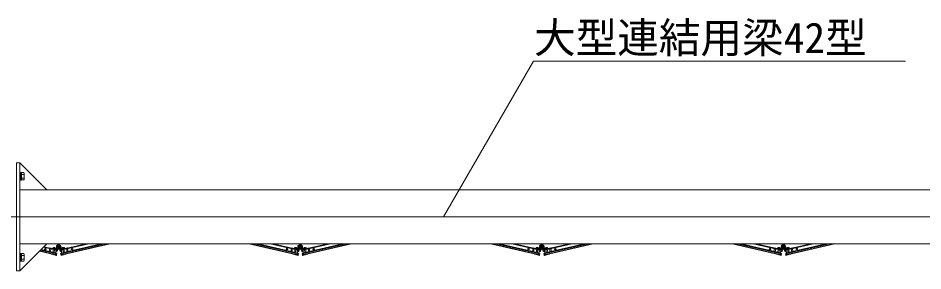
# Model space of a CAD drawing. Units: millimetres, scale not verified. Extents: x -16120 to 16120, y -26100 to 26100.
# Drawn here: x -2844 to 497, y 21040 to 21975 of the extents above; entities that cross this region are included whole.
import ezdxf
from ezdxf.enums import TextEntityAlignment as Align

# ---------------------------------------------------------------- set-up
doc = ezdxf.new("R2010")
doc.units = ezdxf.units.MM
doc.header["$LTSCALE"] = 150
doc.linetypes.add('CHAIN2', pattern=[12, 9, -1, 1, -1])
doc.linetypes.add('DASHED1', pattern=[1.8, 1.2, -0.6])
for name, color, linetype, lineweight in [('0-6_ﾎﾞﾙﾄ類', 134, 'Continuous', 18), ('1-0_大型連結用梁42', 134, 'Continuous', 18), ('1-6_通芯', 134, 'CHAIN2', 18), ('1-9_標準ﾊﾟﾈﾙ', 134, 'Continuous', 18), ('1-B_文字', 134, 'Continuous', 18)]:
    doc.layers.add(name, color=color, linetype=linetype, lineweight=lineweight)
doc.styles.add('ＭＳ ゴシック', font='')
doc.styles.get('ＭＳ ゴシック').set_extended_font_data('MS Gothic')

msp = doc.modelspace()

# ---------------------------------------------------------------- linework, layer by layer
at = {"layer": '0-6_ﾎﾞﾙﾄ類'}
for p, q in [((-2834.3, 21391.2), (-2838.3, 21390.1)), ((-2834.3, 21389.9), (-2838.3, 21388.8)), ((-2831.3, 21376.1), (-2831.3, 21403.9)), ((-2831.3, 21403.9), (-2822.6, 21403.9)), ((-2831.3, 21396.9), (-2822.6, 21396.9)), ((-2831.3, 21383.1), (-2822.6, 21383.1)), ((-2821.3, 21401.5), (-2822.6, 21403.9)), ((-2821.3, 21378.5), (-2821.3, 21401.5)), ((-2831.3, 21376.1), (-2822.6, 21376.1)), ((-2821.3, 21378.5), (-2822.6, 21376.1)), ((-2697.2, 21123), (-2700, 21128.1)), ((-2691.4, 21123), (-2697.2, 21123)), ((-2691.4, 21133), (-2688.5, 21128.1)), ((-2688.5, 21128.1), (-2691.4, 21123)), ((-1805.1, 21123), (-1808, 21128.1)), ((-1799.4, 21123), (-1805.1, 21123)), ((-1799.4, 21133), (-1796.5, 21128.1)), ((-1796.5, 21128.1), (-1799.4, 21123)), ((-913.1, 21123), (-916, 21128.1)), ((-907.4, 21123), (-913.1, 21123)), ((-907.4, 21133), (-904.5, 21128.1)), ((-904.5, 21128.1), (-907.4, 21123)), ((-21.1, 21123), (-24, 21128.1)), ((-15.4, 21123), (-21.1, 21123)), ((-15.4, 21133), (-12.5, 21128.1)), ((-12.5, 21128.1), (-15.4, 21123)), ((-2834.3, 21091.2), (-2838.3, 21090.1)), ((-2834.3, 21089.9), (-2838.3, 21088.8)), ((-2831.3, 21076.1), (-2831.3, 21103.9)), ((-2831.3, 21103.9), (-2822.6, 21103.9)), ((-2831.3, 21096.9), (-2822.6, 21096.9)), ((-2831.3, 21083.1), (-2822.6, 21083.1)), ((-2821.3, 21101.5), (-2822.6, 21103.9)), ((-2821.3, 21078.5), (-2821.3, 21101.5)), ((-2831.3, 21076.1), (-2822.6, 21076.1)), ((-2821.3, 21078.5), (-2822.6, 21076.1))]:
    msp.add_line(p, q, dxfattribs=at)
for points in [[(-2834.3, 21404), (-2834.3, 21376), (-2838.3, 21376), (-2838.3, 21404)], [(-2831.3, 21376), (-2834.3, 21376), (-2834.3, 21404), (-2831.3, 21404)], [(-2834.3, 21104), (-2834.3, 21076), (-2838.3, 21076), (-2838.3, 21104)], [(-2831.3, 21076), (-2834.3, 21076), (-2834.3, 21104), (-2831.3, 21104)]]:
    msp.add_lwpolyline(points, close=True, dxfattribs=at)
for points in [[(-2700, 21128.1), (-2697.2, 21133), (-2691.4, 21133)], [(-1808, 21128.1), (-1805.1, 21133), (-1799.4, 21133)], [(-916, 21128.1), (-913.1, 21133), (-907.4, 21133)], [(-24, 21128.1), (-21.1, 21133), (-15.4, 21133)]]:
    msp.add_lwpolyline(points, dxfattribs=at)
for centre, radius in [((-2694.3, 21128.1), 4.91), ((-2694.3, 21128.1), 3), ((-2694.3, 21128.1), 2.46), ((-1802.3, 21128.1), 4.91), ((-1802.3, 21128.1), 3), ((-1802.3, 21128.1), 2.46), ((-910.3, 21128.1), 4.91), ((-910.3, 21128.1), 3), ((-910.3, 21128.1), 2.46), ((-18.3, 21128.1), 4.91), ((-18.3, 21128.1), 3), ((-18.3, 21128.1), 2.46)]:
    msp.add_circle(centre, radius, dxfattribs=at)
for centre, radius, start, end in [((-2827.7, 21400.4), 6.13, 325.616, 34.384), ((-2844.5, 21390), 22.9, 342.412, 17.588), ((-2827.7, 21379.6), 6.13, 325.616, 34.384), ((-2827.7, 21100.4), 6.13, 325.616, 34.384), ((-2844.5, 21090), 22.9, 342.412, 17.588), ((-2827.7, 21079.6), 6.13, 325.616, 34.384)]:
    msp.add_arc(centre, radius, start, end, dxfattribs=at)
at = {"layer": '1-0_大型連結用梁42'}
for points in [[(-2850.3, 21040), (-2838.3, 21040), (-2838.3, 21440), (-2850.3, 21440)], [(-2738.3, 21340), (-2838.3, 21440), (-2838.3, 21340)], [(-2838.3, 21140), (1449.7, 21140), (1449.7, 21340), (-2838.3, 21340)], [(-2838.3, 21340), (720.2, 21340), (720.2, 21240), (-2838.3, 21240)], [(-2838.3, 21140), (720.2, 21140), (720.2, 21240), (-2838.3, 21240)], [(-2738.3, 21140), (-2838.3, 21040), (-2838.3, 21140)]]:
    msp.add_lwpolyline(points, close=True, dxfattribs=at)
at = {"layer": '1-6_通芯'}
msp.add_line((-12250.3, 21240), (2731.3, 21240), dxfattribs=at)
at = {"layer": '1-9_標準ﾊﾟﾈﾙ'}
for p, q in [((-2759, 21119.3), (-2705.7, 21107.2)), ((-2750.7, 21127.5), (-2703.5, 21116.8)), ((-2727.7, 21123.5), (-2727.4, 21124.5)), ((-2703.3, 21118), (-2727.7, 21123.5)), ((-2726.8, 21124.9), (-2698.6, 21118.5)), ((-2703.3, 21118), (-2706, 21106)), ((-2701.2, 21134.8), (-2702.9, 21132.4)), ((-2702.8, 21131.7), (-2702.1, 21131.2)), ((-2702.8, 21128.1), (-2702.8, 21123.5)), ((-2701.3, 21123.2), (-2701.3, 21123.2)), ((-2699.8, 21134.5), (-2700.5, 21135)), ((-2698.2, 21117.9), (-2699.6, 21111.8)), ((-2690.3, 21117.9), (-2688.9, 21111.8)), ((-2661.7, 21124.9), (-2689.9, 21118.5)), ((-2687.3, 21123.2), (-2687.3, 21123.2)), ((-2685.8, 21128.1), (-2685.8, 21123.5)), ((-2685.2, 21118), (-2660.8, 21123.5)), ((-2685.2, 21118), (-2682.5, 21106)), ((-2582.9, 21140), (-2685, 21116.8)), ((-2683.9, 21124), (-2683.4, 21122)), ((-2538.1, 21140), (-2682.8, 21107.2)), ((-2510.1, 21140), (-2681.4, 21101.1)), ((-2660.8, 21123.5), (-2661.1, 21124.5)), ((-1986.4, 21140), (-1815.1, 21101.1)), ((-1958.4, 21140), (-1813.7, 21107.2)), ((-1913.6, 21140), (-1811.5, 21116.8)), ((-1835.7, 21123.5), (-1835.4, 21124.5)), ((-1811.3, 21118), (-1835.7, 21123.5)), ((-1834.8, 21124.9), (-1806.6, 21118.5)), ((-1811.3, 21118), (-1814, 21106)), ((-1809.2, 21134.8), (-1810.9, 21132.4)), ((-1810.8, 21131.7), (-1810.1, 21131.2)), ((-1810.8, 21128.1), (-1810.8, 21123.5)), ((-1809.3, 21123.2), (-1809.3, 21123.2)), ((-1807.8, 21134.5), (-1808.5, 21135)), ((-1806.2, 21117.9), (-1807.6, 21111.8)), ((-1798.3, 21117.9), (-1797, 21111.8)), ((-1769.7, 21124.9), (-1798, 21118.5)), ((-1795.3, 21123.2), (-1795.3, 21123.2)), ((-1793.8, 21128.1), (-1793.8, 21123.5)), ((-1793.2, 21118), (-1768.9, 21123.5)), ((-1793.2, 21118), (-1790.5, 21106)), ((-1690.9, 21140), (-1793, 21116.8)), ((-1791.9, 21124), (-1791.4, 21122)), ((-1646.1, 21140), (-1790.8, 21107.2)), ((-1618.1, 21140), (-1789.4, 21101.1)), ((-1768.9, 21123.5), (-1769.1, 21124.5)), ((-1094.4, 21140), (-923.1, 21101.1)), ((-1066.4, 21140), (-921.7, 21107.2)), ((-1021.6, 21140), (-919.5, 21116.8)), ((-943.7, 21123.5), (-943.4, 21124.5)), ((-919.3, 21118), (-943.7, 21123.5)), ((-942.8, 21124.9), (-914.6, 21118.5)), ((-919.3, 21118), (-922, 21106)), ((-917.2, 21134.8), (-918.9, 21132.4)), ((-918.8, 21131.7), (-918.1, 21131.2)), ((-918.8, 21128.1), (-918.8, 21123.5)), ((-917.3, 21123.2), (-917.3, 21123.2)), ((-915.8, 21134.5), (-916.5, 21135)), ((-914.2, 21117.9), (-915.6, 21111.8)), ((-906.3, 21117.9), (-905, 21111.8)), ((-877.7, 21124.9), (-906, 21118.5)), ((-903.3, 21123.2), (-903.3, 21123.2)), ((-901.8, 21128.1), (-901.8, 21123.5)), ((-901.2, 21118), (-876.9, 21123.5)), ((-901.2, 21118), (-898.5, 21106)), ((-798.9, 21140), (-901, 21116.8)), ((-899.9, 21124), (-899.4, 21122)), ((-754.1, 21140), (-898.8, 21107.2)), ((-726.1, 21140), (-897.4, 21101.1)), ((-876.9, 21123.5), (-877.1, 21124.5)), ((-202.4, 21140), (-31.1, 21101.1)), ((-174.4, 21140), (-29.7, 21107.2)), ((-129.6, 21140), (-27.5, 21116.8)), ((-51.7, 21123.5), (-51.4, 21124.5)), ((-27.3, 21118), (-51.7, 21123.5)), ((-50.8, 21124.9), (-22.6, 21118.5)), ((-27.3, 21118), (-30, 21106)), ((-25.2, 21134.8), (-26.9, 21132.4)), ((-26.8, 21131.7), (-26.1, 21131.2)), ((-26.8, 21128.1), (-26.8, 21123.5)), ((-25.3, 21123.2), (-25.3, 21123.2)), ((-23.8, 21134.5), (-24.5, 21135)), ((-22.2, 21117.9), (-23.6, 21111.8)), ((-14.3, 21117.9), (-12.9, 21111.8)), ((14.3, 21124.9), (-13.9, 21118.5)), ((-11.3, 21123.2), (-11.3, 21123.2)), ((-9.8, 21128.1), (-9.8, 21123.5)), ((-9.2, 21118), (15.2, 21123.5)), ((-9.2, 21118), (-6.5, 21106)), ((93.1, 21140), (-9, 21116.8)), ((-7.9, 21124), (-7.4, 21122)), ((137.9, 21140), (-6.8, 21107.2)), ((165.9, 21140), (-5.4, 21101.1)), ((15.2, 21123.5), (14.9, 21124.5)), ((-2764.2, 21114.1), (-2707.1, 21101.1)), ((-2735.3, 21112.7), (-2735.6, 21111.2)), ((-2732.7, 21110.5), (-2735.6, 21111.2)), ((-2706, 21106), (-2735.3, 21112.7)), ((-2722.9, 21108.3), (-2723.3, 21108.9)), ((-2706.3, 21104.5), (-2722.9, 21108.3)), ((-2707.4, 21100), (-2721.8, 21103.2)), ((-2703.3, 21097.5), (-2720.6, 21101.4)), ((-2706.3, 21104.5), (-2707.4, 21100)), ((-2701.3, 21104), (-2702.7, 21097.9)), ((-2702.3, 21104.2), (-2701.3, 21104)), ((-2700.5, 21112), (-2699.6, 21111.8)), ((-2688, 21112), (-2688.9, 21111.8)), ((-2686.2, 21104.2), (-2687.2, 21104)), ((-2687.2, 21104), (-2685.8, 21097.9)), ((-2685.2, 21097.5), (-2667.9, 21101.4)), ((-2682.5, 21106), (-2653.3, 21112.7)), ((-2682.2, 21104.5), (-2665.6, 21108.3)), ((-2682.2, 21104.5), (-2681.1, 21100)), ((-2681.1, 21100), (-2666.8, 21103.2)), ((-2665.6, 21108.3), (-2665.2, 21108.9)), ((-2655.9, 21110.5), (-2652.9, 21111.2)), ((-2653.3, 21112.7), (-2652.9, 21111.2)), ((-1843.3, 21112.7), (-1843.6, 21111.2)), ((-1840.7, 21110.5), (-1843.6, 21111.2)), ((-1814, 21106), (-1843.3, 21112.7)), ((-1830.9, 21108.3), (-1831.3, 21108.9)), ((-1814.3, 21104.5), (-1830.9, 21108.3)), ((-1815.4, 21100), (-1829.8, 21103.2)), ((-1811.3, 21097.5), (-1828.6, 21101.4)), ((-1814.3, 21104.5), (-1815.4, 21100)), ((-1809.3, 21104), (-1810.7, 21097.9)), ((-1810.3, 21104.2), (-1809.3, 21104)), ((-1808.5, 21112), (-1807.6, 21111.8)), ((-1796, 21112), (-1797, 21111.8)), ((-1794.2, 21104.2), (-1795.2, 21104)), ((-1795.2, 21104), (-1793.8, 21097.9)), ((-1793.2, 21097.5), (-1775.9, 21101.4)), ((-1790.5, 21106), (-1761.3, 21112.7)), ((-1790.2, 21104.5), (-1773.6, 21108.3)), ((-1790.2, 21104.5), (-1789.1, 21100)), ((-1789.1, 21100), (-1774.8, 21103.2)), ((-1773.6, 21108.3), (-1773.2, 21108.9)), ((-1763.9, 21110.5), (-1760.9, 21111.2)), ((-1761.3, 21112.7), (-1760.9, 21111.2)), ((-951.3, 21112.7), (-951.6, 21111.2)), ((-948.7, 21110.5), (-951.6, 21111.2)), ((-922, 21106), (-951.3, 21112.7)), ((-938.9, 21108.3), (-939.3, 21108.9)), ((-922.3, 21104.5), (-938.9, 21108.3)), ((-923.4, 21100), (-937.8, 21103.2)), ((-919.3, 21097.5), (-936.6, 21101.4)), ((-922.3, 21104.5), (-923.4, 21100)), ((-917.3, 21104), (-918.7, 21097.9)), ((-918.3, 21104.2), (-917.3, 21104)), ((-916.5, 21112), (-915.6, 21111.8)), ((-904, 21112), (-905, 21111.8)), ((-902.2, 21104.2), (-903.2, 21104)), ((-903.2, 21104), (-901.8, 21097.9)), ((-901.2, 21097.5), (-883.9, 21101.4)), ((-898.5, 21106), (-869.2, 21112.7)), ((-898.2, 21104.5), (-881.6, 21108.3)), ((-898.2, 21104.5), (-897.1, 21100)), ((-897.1, 21100), (-882.8, 21103.2)), ((-881.6, 21108.3), (-881.2, 21108.9)), ((-871.8, 21110.5), (-868.9, 21111.2)), ((-869.2, 21112.7), (-868.9, 21111.2)), ((-59.3, 21112.7), (-59.6, 21111.2)), ((-56.7, 21110.5), (-59.6, 21111.2)), ((-30, 21106), (-59.3, 21112.7)), ((-46.9, 21108.3), (-47.3, 21108.9)), ((-30.3, 21104.5), (-46.9, 21108.3)), ((-31.4, 21100), (-45.8, 21103.2)), ((-27.3, 21097.5), (-44.6, 21101.4)), ((-30.3, 21104.5), (-31.4, 21100)), ((-25.3, 21104), (-26.7, 21097.9)), ((-26.3, 21104.2), (-25.3, 21104)), ((-24.5, 21112), (-23.6, 21111.8)), ((-12, 21112), (-12.9, 21111.8)), ((-10.2, 21104.2), (-11.2, 21104)), ((-11.2, 21104), (-9.8, 21097.9)), ((-9.2, 21097.5), (8.1, 21101.4)), ((-6.5, 21106), (22.7, 21112.7)), ((-6.2, 21104.5), (10.4, 21108.3)), ((-6.2, 21104.5), (-5.1, 21100)), ((-5.1, 21100), (9.2, 21103.2)), ((10.4, 21108.3), (10.8, 21108.9)), ((20.1, 21110.5), (23.1, 21111.2)), ((22.7, 21112.7), (23.1, 21111.2))]:
    msp.add_line(p, q, dxfattribs=at)
at = {"layer": '1-9_標準ﾊﾟﾈﾙ', "linetype": 'DASHED1'}
for p, q in [((-2726.8, 21123.3), (-2729.5, 21111.3)), ((-2722.7, 21122.4), (-2725.4, 21110.4)), ((-2713.1, 21120.2), (-2715.9, 21108.3)), ((-2712.8, 21121.7), (-2713.1, 21120.2)), ((-2709, 21119.3), (-2711.8, 21107.3)), ((-2708.7, 21120.8), (-2709, 21119.3)), ((-2679.8, 21120.8), (-2679.5, 21119.3)), ((-2679.5, 21119.3), (-2676.8, 21107.3)), ((-2675.7, 21121.7), (-2675.4, 21120.2)), ((-2675.4, 21120.2), (-2672.7, 21108.3)), ((-2665.8, 21122.4), (-2663.1, 21110.4)), ((-2661.7, 21123.3), (-2659, 21111.3)), ((-1834.8, 21123.3), (-1837.5, 21111.3)), ((-1830.7, 21122.4), (-1833.4, 21110.4)), ((-1821.1, 21120.2), (-1823.9, 21108.3)), ((-1820.8, 21121.7), (-1821.1, 21120.2)), ((-1817, 21119.3), (-1819.8, 21107.3)), ((-1816.7, 21120.8), (-1817, 21119.3)), ((-1787.8, 21120.8), (-1787.5, 21119.3)), ((-1787.5, 21119.3), (-1784.8, 21107.3)), ((-1783.7, 21121.7), (-1783.4, 21120.2)), ((-1783.4, 21120.2), (-1780.7, 21108.3)), ((-1773.8, 21122.4), (-1771.1, 21110.4)), ((-1769.7, 21123.3), (-1767, 21111.3)), ((-942.8, 21123.3), (-945.5, 21111.3)), ((-938.7, 21122.4), (-941.4, 21110.4)), ((-929.1, 21120.2), (-931.8, 21108.3)), ((-928.8, 21121.7), (-929.1, 21120.2)), ((-925, 21119.3), (-927.7, 21107.3)), ((-924.7, 21120.8), (-925, 21119.3)), ((-895.8, 21120.8), (-895.5, 21119.3)), ((-895.5, 21119.3), (-892.8, 21107.3)), ((-891.7, 21121.7), (-891.4, 21120.2)), ((-891.4, 21120.2), (-888.7, 21108.3)), ((-881.8, 21122.4), (-879.1, 21110.4)), ((-877.7, 21123.3), (-875, 21111.3)), ((-50.8, 21123.3), (-53.5, 21111.3)), ((-46.7, 21122.4), (-49.4, 21110.4)), ((-37.1, 21120.2), (-39.9, 21108.3)), ((-36.8, 21121.7), (-37.1, 21120.2)), ((-33, 21119.3), (-35.8, 21107.3)), ((-32.7, 21120.8), (-33, 21119.3)), ((-3.8, 21120.8), (-3.5, 21119.3)), ((-3.5, 21119.3), (-0.8, 21107.3)), ((0.3, 21121.7), (0.6, 21120.2)), ((0.6, 21120.2), (3.3, 21108.3)), ((10.2, 21122.4), (12.9, 21110.4)), ((14.3, 21123.3), (17, 21111.3)), ((-2729.5, 21111.3), (-2729.7, 21110.4)), ((-2725.4, 21110.4), (-2725.6, 21109.4)), ((-2663.1, 21110.4), (-2662.9, 21109.4)), ((-2659, 21111.3), (-2658.8, 21110.4)), ((-1837.5, 21111.3), (-1837.7, 21110.4)), ((-1833.4, 21110.4), (-1833.6, 21109.4)), ((-1771.1, 21110.4), (-1770.9, 21109.4)), ((-1767, 21111.3), (-1766.8, 21110.4)), ((-945.5, 21111.3), (-945.7, 21110.4)), ((-941.4, 21110.4), (-941.6, 21109.4)), ((-879.1, 21110.4), (-878.9, 21109.4)), ((-875, 21111.3), (-874.8, 21110.4)), ((-53.5, 21111.3), (-53.7, 21110.4)), ((-49.4, 21110.4), (-49.6, 21109.4)), ((12.9, 21110.4), (13.1, 21109.4)), ((17, 21111.3), (17.2, 21110.4))]:
    msp.add_line(p, q, dxfattribs=at)
at = {"layer": '1-9_標準ﾊﾟﾈﾙ'}
for points in [[(-2765.2, 21113.1), (-2707.4, 21100), (-2703, 21119.2), (-2748.7, 21129.5)], [(-2764.2, 21114.1), (-2707.1, 21101.1), (-2706.4, 21104.1), (-2761.7, 21116.6)], [(-2760, 21118.3), (-2706, 21106), (-2703.3, 21118), (-2749.7, 21128.5)], [(-2701.2, 21123.2), (-2715.4, 21126.4), (-2715.8, 21124.4), (-2697.9, 21120.4)], [(-2702.3, 21104.2), (-2703.5, 21099.1), (-2706.4, 21099.8), (-2702.3, 21117.8), (-2699.4, 21117.1), (-2700.5, 21112)], [(-2687.3, 21123.2), (-2673.1, 21126.4), (-2672.7, 21124.4), (-2690.6, 21120.4)], [(-2686.2, 21104.2), (-2685, 21099.1), (-2682.1, 21099.8), (-2686.2, 21117.8), (-2689.1, 21117.1), (-2688, 21112)], [(-2504.7, 21140), (-2681.1, 21100), (-2685.5, 21119.2), (-2593.7, 21140)], [(-2532.7, 21140), (-2682.5, 21106), (-2685.2, 21118), (-2588.3, 21140)], [(-2510.1, 21140), (-2681.4, 21101.1), (-2682.1, 21104.1), (-2523.7, 21140)], [(-1991.8, 21140), (-1815.4, 21100), (-1811, 21119.2), (-1902.8, 21140)], [(-1986.4, 21140), (-1815.1, 21101.1), (-1814.4, 21104.1), (-1972.8, 21140)], [(-1963.8, 21140), (-1814, 21106), (-1811.3, 21118), (-1908.2, 21140)], [(-1809.2, 21123.2), (-1823.4, 21126.4), (-1823.8, 21124.4), (-1805.9, 21120.4)], [(-1810.3, 21104.2), (-1811.5, 21099.1), (-1814.4, 21099.8), (-1810.3, 21117.8), (-1807.4, 21117.1), (-1808.5, 21112)], [(-1795.3, 21123.2), (-1781.1, 21126.4), (-1780.7, 21124.4), (-1798.6, 21120.4)], [(-1794.2, 21104.2), (-1793, 21099.1), (-1790.1, 21099.8), (-1794.2, 21117.8), (-1797.1, 21117.1), (-1796, 21112)], [(-1612.7, 21140), (-1789.1, 21100), (-1793.5, 21119.2), (-1701.7, 21140)], [(-1640.7, 21140), (-1790.5, 21106), (-1793.2, 21118), (-1696.3, 21140)], [(-1618.1, 21140), (-1789.4, 21101.1), (-1790.1, 21104.1), (-1631.7, 21140)], [(-1099.8, 21140), (-923.4, 21100), (-919, 21119.2), (-1010.8, 21140)], [(-1094.4, 21140), (-923.1, 21101.1), (-922.4, 21104.1), (-1080.8, 21140)], [(-1071.8, 21140), (-922, 21106), (-919.3, 21118), (-1016.2, 21140)], [(-917.2, 21123.2), (-931.4, 21126.4), (-931.8, 21124.4), (-913.9, 21120.4)], [(-918.3, 21104.2), (-919.5, 21099.1), (-922.4, 21099.8), (-918.3, 21117.8), (-915.4, 21117.1), (-916.5, 21112)], [(-903.3, 21123.2), (-889.1, 21126.4), (-888.7, 21124.4), (-906.6, 21120.4)], [(-902.2, 21104.2), (-901, 21099.1), (-898.1, 21099.8), (-902.2, 21117.8), (-905.1, 21117.1), (-904, 21112)], [(-720.7, 21140), (-897.1, 21100), (-901.5, 21119.2), (-809.7, 21140)], [(-748.7, 21140), (-898.5, 21106), (-901.2, 21118), (-804.3, 21140)], [(-726.1, 21140), (-897.4, 21101.1), (-898.1, 21104.1), (-739.7, 21140)], [(-207.8, 21140), (-31.4, 21100), (-27, 21119.2), (-118.8, 21140)], [(-202.4, 21140), (-31.1, 21101.1), (-30.5, 21104.1), (-188.8, 21140)], [(-179.8, 21140), (-30, 21106), (-27.3, 21118), (-124.2, 21140)], [(-25.2, 21123.2), (-39.4, 21126.4), (-39.8, 21124.4), (-21.9, 21120.4)], [(-26.3, 21104.2), (-27.5, 21099.1), (-30.4, 21099.8), (-26.3, 21117.8), (-23.4, 21117.1), (-24.5, 21112)], [(-11.3, 21123.2), (2.9, 21126.4), (3.3, 21124.4), (-14.6, 21120.4)], [(-10.2, 21104.2), (-9, 21099.1), (-6.1, 21099.8), (-10.2, 21117.8), (-13.1, 21117.1), (-12, 21112)], [(171.3, 21140), (-5.1, 21100), (-9.5, 21119.2), (82.3, 21140)], [(143.3, 21140), (-6.5, 21106), (-9.2, 21118), (87.7, 21140)], [(165.9, 21140), (-5.4, 21101.1), (-6.1, 21104.1), (152.3, 21140)], [(-2732.7, 21110.5), (-2732.1, 21110.9), (-2723.3, 21108.9)], [(-2655.9, 21110.5), (-2656.5, 21110.9), (-2665.2, 21108.9)], [(-1840.7, 21110.5), (-1840.1, 21110.9), (-1831.3, 21108.9)], [(-1763.9, 21110.5), (-1764.5, 21110.9), (-1773.2, 21108.9)], [(-948.7, 21110.5), (-948.1, 21110.9), (-939.3, 21108.9)], [(-871.8, 21110.5), (-872.4, 21110.9), (-881.2, 21108.9)], [(-56.7, 21110.5), (-56.1, 21110.9), (-47.3, 21108.9)], [(20.1, 21110.5), (19.5, 21110.9), (10.8, 21108.9)]]:
    msp.add_lwpolyline(points, dxfattribs=at)
for points in [[(-2700.2, 21120.9), (-2715.8, 21124.4), (-2716.3, 21122.5), (-2700.7, 21119)], [(-2672.7, 21124.4), (-2688.3, 21120.9), (-2687.9, 21119), (-2672.2, 21122.5)], [(-1808.2, 21120.9), (-1823.8, 21124.4), (-1824.3, 21122.5), (-1808.7, 21119)], [(-1780.7, 21124.4), (-1796.3, 21120.9), (-1795.9, 21119), (-1780.3, 21122.5)], [(-916.2, 21120.9), (-931.8, 21124.4), (-932.3, 21122.5), (-916.6, 21119)], [(-888.7, 21124.4), (-904.3, 21120.9), (-903.9, 21119), (-888.3, 21122.5)], [(-24.2, 21120.9), (-39.8, 21124.4), (-40.3, 21122.5), (-24.7, 21119)], [(3.3, 21124.4), (-12.3, 21120.9), (-11.9, 21119), (3.8, 21122.5)]]:
    msp.add_lwpolyline(points, close=True, dxfattribs=at)
for centre, radius in [((-2743.7, 21120.9), 3), ((-2694.3, 21128.1), 8.51), ((-2694.3, 21128.1), 8), ((-2644.9, 21120.9), 3), ((-1851.6, 21120.9), 3), ((-1802.3, 21128.1), 8.51), ((-1802.3, 21128.1), 8), ((-1752.9, 21120.9), 3), ((-959.7, 21120.9), 3), ((-910.3, 21128.1), 8.51), ((-910.3, 21128.1), 8), ((-860.9, 21120.9), 3), ((-67.7, 21120.9), 3), ((-18.3, 21128.1), 8.51), ((-18.3, 21128.1), 8), ((31.1, 21120.9), 3)]:
    msp.add_circle(centre, radius, dxfattribs=at)
for centre, radius, start, end in [((-2727, 21124.4), 0.49, 77.2177, 167.2177), ((-2711.5, 21117.8), 8.51, 49.145, 105.29), ((-2702.5, 21132.1), 0.49, 145, 235), ((-2700.8, 21134.6), 0.49, 55, 145), ((-2698.7, 21118), 0.49, 347.2177, 77.2177), ((-2689.8, 21118), 0.49, 102.7823, 192.7823), ((-2677, 21117.8), 8.51, 74.71, 130.855), ((-2661.6, 21124.4), 0.49, 12.7823, 102.7823), ((-1835, 21124.4), 0.49, 77.2177, 167.2177), ((-1819.5, 21117.8), 8.51, 49.145, 105.29), ((-1810.5, 21132.1), 0.49, 145, 235), ((-1808.8, 21134.6), 0.49, 55, 145), ((-1806.7, 21118), 0.49, 347.2177, 77.2177), ((-1797.8, 21118), 0.49, 102.7823, 192.7823), ((-1785, 21117.8), 8.51, 74.71, 130.855), ((-1769.6, 21124.4), 0.49, 12.7823, 102.7823), ((-942.9, 21124.4), 0.49, 77.2177, 167.2177), ((-927.5, 21117.8), 8.51, 49.145, 105.29), ((-918.5, 21132.1), 0.49, 145, 235), ((-916.8, 21134.6), 0.49, 55, 145), ((-914.7, 21118), 0.49, 347.2177, 77.2177), ((-905.8, 21118), 0.49, 102.7823, 192.7823), ((-893, 21117.8), 8.51, 74.71, 130.855), ((-877.6, 21124.4), 0.49, 12.7823, 102.7823), ((-51, 21124.4), 0.49, 77.2177, 167.2177), ((-35.5, 21117.8), 8.51, 49.145, 105.29), ((-26.5, 21132.1), 0.49, 145, 235), ((-24.8, 21134.6), 0.49, 55, 145), ((-22.7, 21118), 0.49, 347.2177, 77.2177), ((-13.8, 21118), 0.49, 102.7823, 192.7823), ((-1, 21117.8), 8.51, 74.71, 130.855), ((14.4, 21124.4), 0.49, 12.7823, 102.7823), ((-2726, 21117.2), 8.51, 229.145, 285.29), ((-2720.3, 21102.9), 1.5, 167.2177, 257.2177), ((-2703.2, 21098), 0.49, 257.2177, 347.2177), ((-2685.3, 21098), 0.49, 192.7823, 282.7823), ((-2668.2, 21102.9), 1.5, 282.7823, 12.7823), ((-2662.5, 21117.2), 8.51, 254.71, 310.855), ((-1834, 21117.2), 8.51, 229.145, 285.29), ((-1828.3, 21102.9), 1.5, 167.2177, 257.2177), ((-1811.2, 21098), 0.49, 257.2177, 347.2177), ((-1793.3, 21098), 0.49, 192.7823, 282.7823), ((-1776.2, 21102.9), 1.5, 282.7823, 12.7823), ((-1770.5, 21117.2), 8.51, 254.71, 310.855), ((-942, 21117.2), 8.51, 229.145, 285.29), ((-936.3, 21102.9), 1.5, 167.2177, 257.2177), ((-919.2, 21098), 0.49, 257.2177, 347.2177), ((-901.3, 21098), 0.49, 192.7823, 282.7823), ((-884.2, 21102.9), 1.5, 282.7823, 12.7823), ((-878.5, 21117.2), 8.51, 254.71, 310.855), ((-50, 21117.2), 8.51, 229.145, 285.29), ((-44.3, 21102.9), 1.5, 167.2177, 257.2177), ((-27.2, 21098), 0.49, 257.2177, 347.2177), ((-9.3, 21098), 0.49, 192.7823, 282.7823), ((7.8, 21102.9), 1.5, 282.7823, 12.7823), ((13.5, 21117.2), 8.51, 254.71, 310.855)]:
    msp.add_arc(centre, radius, start, end, dxfattribs=at)
at = {"layer": '1-B_文字'}
msp.add_line((-940.7, 21814.9), (432.9, 21814.9), dxfattribs=at)
msp.add_lwpolyline([(-1273.2, 21240), (-941.2, 21814.9), (-940.7, 21814.9)], dxfattribs=at)

# ---------------------------------------------------------------- texts
at = {"layer": '1-B_文字', "style": 'ＭＳ ゴシック'}
msp.add_text('大型連結用梁42型', height=112.6, dxfattribs=at).set_placement((-939.1, 21811.8), align=Align.BOTTOM_LEFT)

doc.saveas('drawing.dxf')
